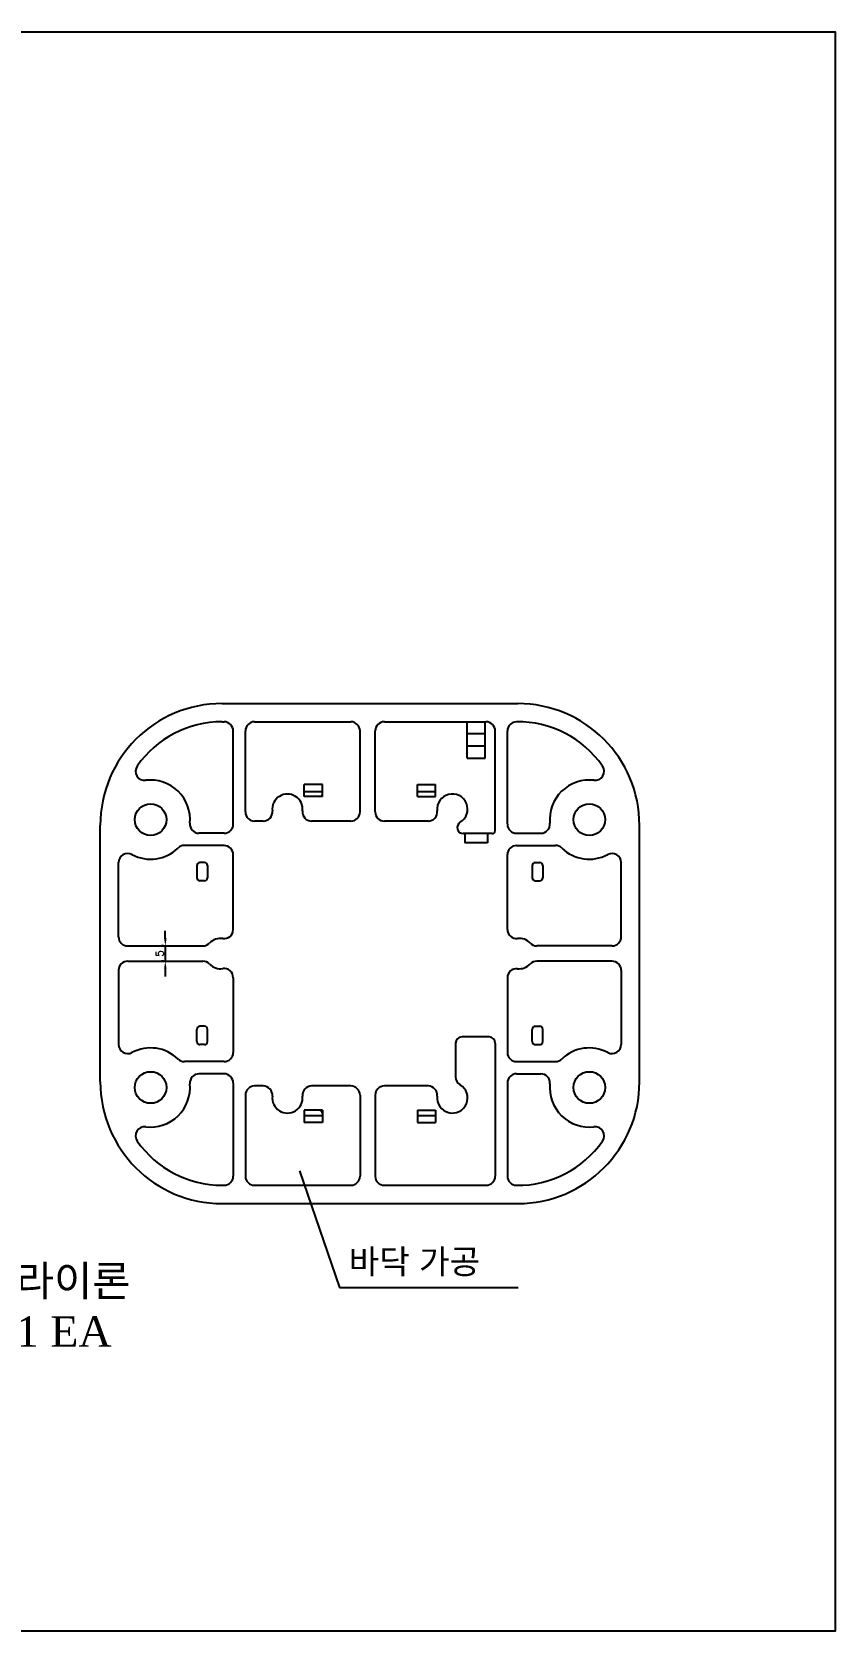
# Model space of a CAD drawing. Extents: x 127 to 1021, y 282 to 807.
# Drawn here: x 757 to 1021, y 282 to 807 of the extents above; entities that cross this region are included whole.
import ezdxf

# ---------------------------------------------------------------- set-up
doc = ezdxf.new("R2010")
doc.units = 0
doc.layers.get('0').update_dxf_attribs({"linetype": 'CONTINUOUS'})
doc.layers.get('DEFPOINTS').update_dxf_attribs({"linetype": 'CONTINUOUS'})
doc.styles.get("Standard").update_dxf_attribs({"font": 'txt.shx', "bigfont": 'whgtxt.shx'})
doc.dimstyles.new('ISO-25', dxfattribs={"dimtxt": 2.5, "dimasz": 2.5, "dimexe": 1.25, "dimexo": 0.625, "dimtad": 1, "dimtxsty": 'STANDARD', "dimcen": 2.5, "dimazin": 3, "dimtfac": 1, "dimtmove": 0, "dimatfit": 3})

# ---------------------------------------------------------------- blocks, each defined once
blk = doc.blocks.new('*D12')
at = {"color": 0}
for p, q in [((800.98, 509.52), (800.98, 512.02)), ((800.36, 507.02), (799.73, 507.02)), ((800.98, 507.02), (800.98, 502.02)), ((800.36, 502.02), (799.73, 502.02)), ((800.98, 499.52), (800.98, 497.02))]:
    blk.add_line(p, q, dxfattribs=at)
for points in [[(800.57, 509.52), (801.4, 509.52), (800.98, 507.02)], [(800.57, 499.52), (801.4, 499.52), (800.98, 502.02)]]:
    blk.add_solid(points, dxfattribs=at)
at = {"layer": 'DEFPOINTS', "color": 0}
for p in [(800.98, 507.02), (800.98, 502.02), (800.98, 502.02)]:
    blk.add_point(p, dxfattribs=at)
at = {"color": 0, "insert": (799.11, 504.52), "char_height": 2.5, "attachment_point": 5, "rotation": 90}
blk.add_mtext('5', dxfattribs=at)

msp = doc.modelspace()

# ---------------------------------------------------------------- linework, layer by layer
at = {"color": 5}
for p, q in [((819.62, 586.654), (916.795, 586.654)), ((819.62, 580.654), (820.285, 580.654)), ((830.285, 580.654), (861.957, 580.654)), ((872.957, 580.654), (906.39, 580.654)), ((823.285, 547.124), (823.285, 577.654)), ((827.285, 551.029), (827.285, 577.654)), ((864.957, 551.029), (864.957, 577.654)), ((869.957, 551.029), (869.957, 577.654)), ((909.39, 544.929), (909.39, 577.654)), ((913.39, 547.124), (913.39, 577.651)), ((852.617, 560.094), (846.617, 560.094)), ((846.617, 556.094), (846.617, 560.094)), ((852.617, 556.094), (852.617, 560.094)), ((883.797, 560.094), (889.797, 560.094)), ((883.797, 556.094), (883.797, 560.094)), ((889.797, 556.094), (889.797, 560.094)), ((852.617, 556.094), (846.617, 556.094)), ((883.797, 556.094), (889.797, 556.094)), ((779.62, 462.494), (779.62, 546.654)), ((833.168, 548.029), (830.285, 548.029)), ((831.508, 548.029), (831.285, 548.029)), ((861.957, 548.029), (849.067, 548.029)), ((887.508, 548.029), (872.957, 548.029)), ((956.795, 462.494), (956.795, 546.654)), ((820.285, 544.024), (812.049, 544.024)), ((908.39, 543.929), (898.911, 543.929)), ((916.39, 544.024), (924.366, 544.024)), ((820.285, 540.024), (807.244, 540.024)), ((823.285, 512.444), (823.285, 537.024)), ((913.385, 512.476), (913.385, 537.024)), ((916.385, 540.024), (929.171, 540.024)), ((785.62, 510.024), (785.62, 534.39)), ((811.36, 533.424), (811.36, 529.424)), ((813.86, 534.424), (812.36, 534.424)), ((814.86, 533.424), (814.86, 529.424)), ((921.555, 533.424), (921.555, 529.424)), ((922.555, 534.424), (924.055, 534.424)), ((925.055, 533.424), (925.055, 529.424)), ((950.795, 510.024), (950.795, 534.39)), ((813.86, 528.424), (812.36, 528.424)), ((922.555, 528.424), (924.055, 528.424)), ((788.62, 507.024), (813.35, 507.024)), ((947.795, 507.024), (923.065, 507.024)), ((785.62, 499.024), (785.62, 474.657)), ((788.62, 502.024), (813.35, 502.024)), ((947.795, 502.024), (923.065, 502.024)), ((950.795, 499.024), (950.795, 474.657)), ((823.285, 496.603), (823.285, 472.024)), ((913.385, 496.571), (913.385, 472.024)), ((811.36, 475.624), (811.36, 479.624)), ((813.86, 480.624), (812.36, 480.624)), ((814.86, 475.624), (814.86, 479.624)), ((921.555, 475.624), (921.555, 479.624)), ((922.555, 480.624), (924.055, 480.624)), ((925.055, 475.624), (925.055, 479.624)), ((813.86, 474.624), (812.36, 474.624)), ((896.374, 475.114), (896.374, 464.007)), ((907.39, 477.114), (898.374, 477.114)), ((909.39, 475.014), (909.39, 431.394)), ((922.555, 474.624), (924.055, 474.624)), ((820.285, 469.024), (807.244, 469.024)), ((916.385, 469.024), (929.171, 469.024)), ((820.285, 465.024), (812.049, 465.024)), ((916.39, 465.024), (924.366, 465.024)), ((823.285, 461.924), (823.285, 431.394)), ((827.285, 458.019), (827.285, 431.394)), ((833.168, 461.019), (830.285, 461.019)), ((831.508, 461.019), (831.285, 461.019)), ((861.957, 461.019), (849.067, 461.019)), ((864.957, 458.019), (864.957, 431.394)), ((869.957, 458.019), (869.957, 431.394)), ((887.508, 461.019), (872.957, 461.019)), ((913.39, 461.924), (913.39, 431.396)), ((852.617, 453.054), (846.617, 453.054)), ((846.617, 453.054), (846.617, 449.054)), ((852.617, 453.054), (852.617, 449.054)), ((883.797, 453.054), (889.797, 453.054)), ((883.797, 453.054), (883.797, 449.054)), ((889.797, 453.054), (889.797, 449.054)), ((852.617, 449.054), (846.617, 449.054)), ((883.797, 449.054), (889.797, 449.054)), ((819.62, 428.394), (820.285, 428.394)), ((830.285, 428.394), (861.957, 428.394)), ((872.957, 428.394), (906.39, 428.394)), ((819.62, 422.394), (916.795, 422.394))]:
    msp.add_line(p, q, dxfattribs=at)
at = {"color": 2}
for p, q in [((900.13, 568.694), (900.13, 580.657)), ((900.13, 580.657), (906.13, 580.657)), ((906.13, 568.694), (906.13, 580.657)), ((900.13, 576.797), (906.13, 576.797)), ((900.13, 572.797), (906.13, 572.797)), ((900.13, 568.694), (906.13, 568.694)), ((899.374, 543.929), (899.374, 540.929)), ((906.885, 543.929), (906.885, 540.929)), ((906.885, 540.929), (899.374, 540.929))]:
    msp.add_line(p, q, dxfattribs=at)
for p, q in [((846.617, 557.794), (852.617, 557.794)), ((883.797, 557.794), (889.797, 557.794)), ((846.617, 451.354), (852.617, 451.354)), ((883.797, 451.354), (889.797, 451.354)), ((845.109, 433.135), (858.221, 394.83)), ((858.221, 394.83), (916.963, 394.83))]:
    msp.add_line(p, q)
msp.add_lwpolyline([(375.613, 807.26), (1021.054, 807.26), (1021.054, 281.98), (375.613, 281.98)], close=True)
at = {"color": 5}
for centre in [(796.12, 548.524), (940.295, 548.524), (796.12, 460.524), (940.295, 460.524)]:
    msp.add_circle(centre, 5.2, dxfattribs=at)
for centre, radius, start, end in [((819.62, 546.654), 40, 90, 180), ((916.795, 546.654), 40, 360, 90), ((819.62, 546.654), 34, 90, 145.05744), ((820.285, 577.654), 3, 0, 90), ((830.285, 577.654), 3, 90, 180), ((861.957, 577.654), 3, 0, 90), ((872.957, 577.654), 3, 90, 180), ((906.39, 577.654), 3, 0, 90), ((916.39, 577.651), 3, 90.74973, 180), ((916.795, 546.654), 34, 34.94256, 90.74973), ((794.208, 564.409), 3, 145.05744, 276.86153), ((942.207, 564.409), 3, 263.13847, 34.94256), ((796.12, 548.524), 13, 354.62062, 96.86153), ((841.117, 551.924), 5, 353.57659, 186.42341), ((851.617, 557.094), 1, 270, 360), ((895.297, 551.924), 5, 301.08208, 186.42341), ((940.295, 548.524), 13, 83.13847, 185.37938), ((812.049, 547.024), 3, 174.62062, 270), ((820.285, 547.024), 3, 270, 0), ((830.285, 551.029), 3, 180, 270), ((833.168, 551.029), 3, 270, 6.42341), ((849.067, 551.029), 3, 173.57659, 270), ((861.957, 551.029), 3, 270, 0), ((872.957, 551.029), 3, 180, 270), ((887.348, 551.029), 3, 270, 6.42341), ((898.911, 545.929), 2, 121.08208, 270), ((916.39, 547.024), 3, 180, 270), ((924.366, 547.024), 3, 270, 5.37938), ((908.39, 544.929), 1, 270, 360), ((788.62, 534.39), 3, 62.04681, 180), ((796.12, 548.524), 13, 242.04681, 314.04863), ((807.244, 537.024), 3, 90, 134.04863), ((820.285, 537.024), 3, 0, 90), ((916.385, 537.024), 3, 90, 180), ((929.171, 537.024), 3, 45.95137, 90), ((940.295, 548.524), 13, 225.95137, 297.95319), ((947.795, 534.39), 3, 360, 117.95319), ((812.36, 533.424), 1, 90, 180), ((813.86, 533.424), 1, 0, 90), ((922.555, 533.424), 1, 90, 180), ((924.055, 533.424), 1, 0, 90), ((812.36, 529.424), 1, 180, 270), ((813.86, 529.424), 1, 270, 0), ((922.555, 529.424), 1, 180, 270), ((924.055, 529.424), 1, 270, 0), ((788.62, 510.024), 3, 180, 270), ((819.16, 504.524), 5, 81.91144, 136.56746), ((820.285, 512.444), 3, 261.91144, 0), ((916.385, 512.476), 3, 180, 276.24326), ((917.255, 504.524), 5, 43.43254, 96.24326), ((947.795, 510.024), 3, 270, 360), ((813.35, 510.024), 3, 270, 316.56746), ((923.065, 510.024), 3, 223.43254, 270), ((788.62, 499.024), 3, 90, 180), ((813.35, 499.024), 3, 43.43254, 90), ((819.16, 504.524), 5, 223.43254, 278.08856), ((820.285, 496.603), 3, 0, 98.08856), ((916.385, 496.571), 3, 83.75674, 180), ((917.255, 504.524), 5, 263.75674, 316.56746), ((923.065, 499.024), 3, 90, 136.56746), ((947.795, 499.024), 3, 0, 90), ((812.36, 479.624), 1, 90, 180), ((813.86, 479.624), 1, 0, 90), ((922.555, 479.624), 1, 90, 180), ((924.055, 479.624), 1, 0, 90), ((788.62, 474.657), 3, 180, 297.95319), ((796.12, 460.524), 13, 45.95137, 117.95319), ((812.36, 475.624), 1, 180, 270), ((813.86, 475.624), 1, 270, 0), ((898.374, 475.114), 2, 90, 180), ((907.39, 475.114), 2, 0, 90), ((922.555, 475.624), 1, 180, 270), ((924.055, 475.624), 1, 270, 0), ((940.295, 460.524), 13, 62.04681, 134.04863), ((947.795, 474.657), 3, 242.04681, 0), ((807.244, 472.024), 3, 225.95137, 270), ((820.285, 472.024), 3, 270, 0), ((916.385, 472.024), 3, 180, 270), ((929.171, 472.024), 3, 270, 314.04863), ((819.62, 462.394), 40, 180, 270), ((812.049, 462.024), 3, 90, 185.37938), ((820.285, 462.024), 3, 0, 90), ((899.374, 464.007), 3, 180, 239.36484), ((916.39, 462.024), 3, 90, 180), ((916.795, 462.394), 40, 270, 0), ((924.366, 462.024), 3, 354.62062, 90), ((796.12, 460.524), 13, 263.13847, 5.37938), ((830.285, 458.019), 3, 90, 180), ((833.168, 458.019), 3, 353.57659, 90), ((841.117, 457.124), 5, 173.57659, 6.42341), ((849.067, 458.019), 3, 90, 186.42341), ((861.957, 458.019), 3, 0, 90), ((872.957, 458.019), 3, 90, 180), ((887.348, 458.019), 3, 353.57659, 90), ((895.297, 457.124), 5, 173.57659, 59.36484), ((940.295, 460.524), 13, 174.62062, 276.86153), ((851.617, 452.054), 1, 0, 90), ((794.208, 444.638), 3, 83.13847, 214.94256), ((942.207, 444.638), 3, 325.05744, 96.86153), ((819.62, 462.394), 34, 214.94256, 270), ((916.795, 462.394), 34, 269.25027, 325.05744), ((820.285, 431.394), 3, 270, 0), ((830.285, 431.394), 3, 180, 270), ((861.957, 431.394), 3, 270, 0), ((872.957, 431.394), 3, 180, 270), ((906.39, 431.394), 3, 270, 0), ((916.39, 431.396), 3, 180, 269.25027)]:
    msp.add_arc(centre, radius, start, end, dxfattribs=at)

# ---------------------------------------------------------------- texts
at = {"attachment_point": 1}
for s, insert, char_height in [('{\\fBatang|b0|i0|c129|p18;바닥 가공 }', (861.24, 407.335), 8), ('{\\fBatang|b0|i0|c129|p18;재 료: 라이론\\P수 량: 1 EA}', (715.027, 402.031), 10)]:
    msp.add_mtext(s, dxfattribs=dict(at, insert=insert, char_height=char_height))

# ---------------------------------------------------------------- dimensions: what is measured, and where the dimension line sits
dim = msp.add_linear_dim(base=(800.985, 502.024), p1=(800.985, 507.024), p2=(800.985, 502.024), angle=90, dimstyle='ISO-25')
dim.commit()
dim.dimension.update_dxf_attribs({"geometry": '*D12', "text_midpoint": (799.11, 504.524)})

doc.saveas('drawing.dxf')
